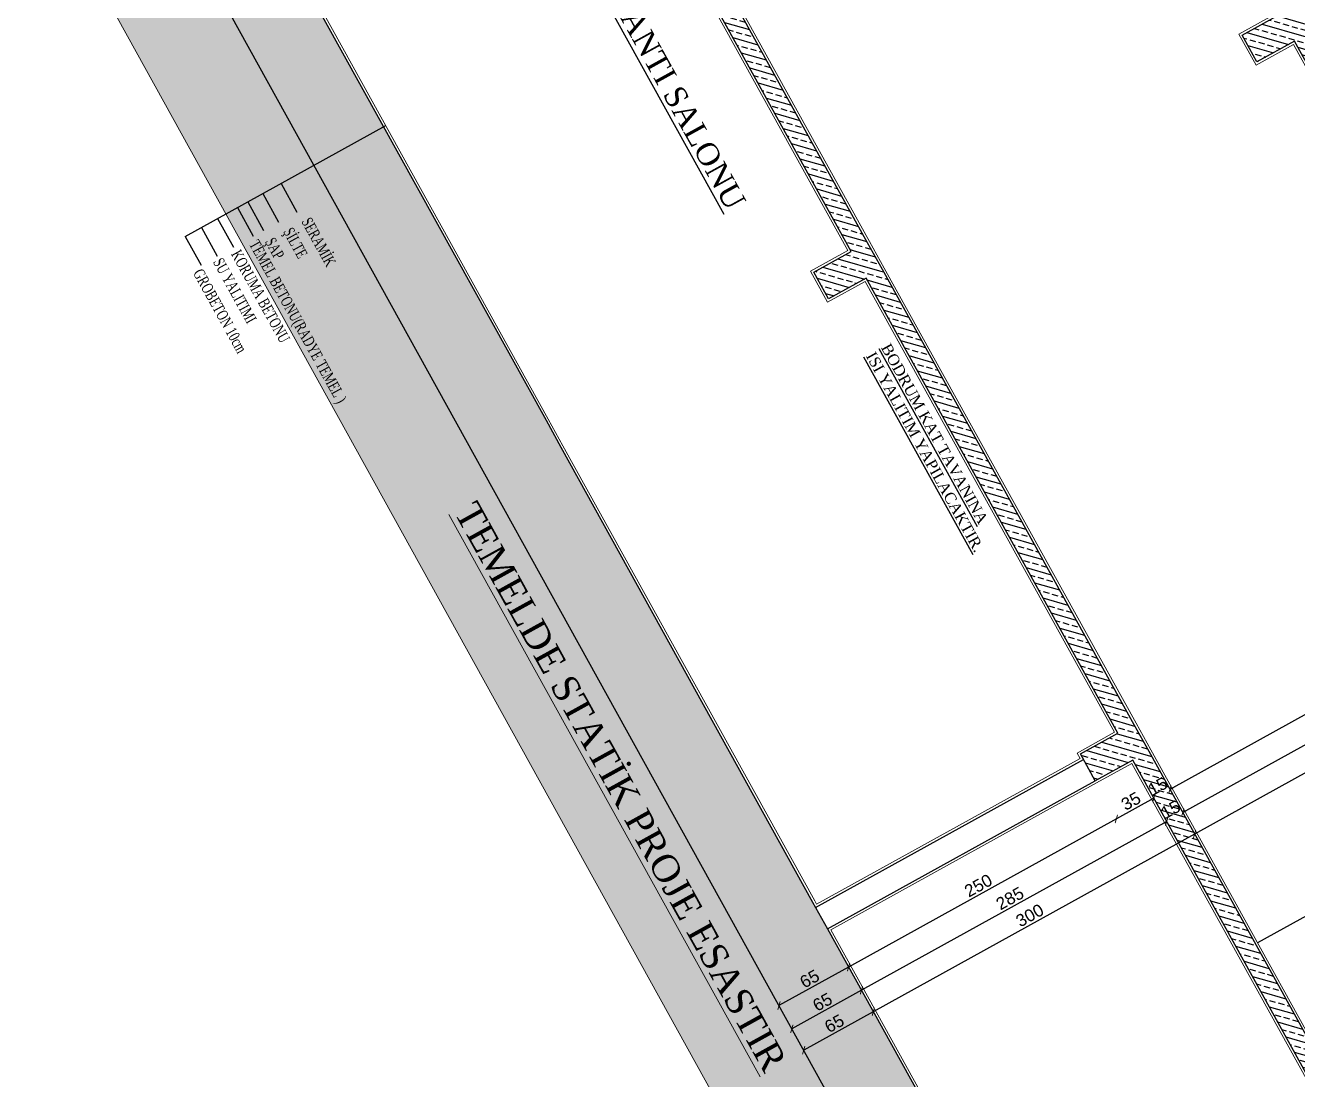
# Model space of a CAD drawing. Header units: millimetres. Extents: x 2232 to 85269, y -3593 to 5869.
# Drawn here: x 6008.8 to 6268.7, y -997.1 to -781.7 of the extents above; entities that cross this region are included whole.
import ezdxf

# ---------------------------------------------------------------- set-up
doc = ezdxf.new("R2010")
doc.units = ezdxf.units.MM
for name, color, linetype, lineweight in [('duvar', 232, 'Continuous', 30), ('Kiris', 7, 'Continuous', 30), ('sıva iç', 21, 'Continuous', 0), ('yazı', 11, 'Continuous', 20), ('ölçü iç', 170, 'Continuous', 9), ('ÖLÇÜ İÇ', 7, 'Continuous', 9)]:
    doc.layers.add(name, color=color, linetype=linetype, lineweight=lineweight)
for name, color, linetype in [('poz', 1, 'Continuous'), ('Standart', 7, 'Continuous'), ('Yazi', 7, 'Continuous')]:
    doc.layers.add(name, color=color, linetype=linetype)
doc.styles.get("Standard").update_dxf_attribs({"font": 'arial.ttf'})
doc.styles.add('Times roman', font='times.ttf')
doc.styles.add('UNIVCH', font='times.ttf', dxfattribs={"width": 0.7})
doc.dimstyles.new('zulay iç ölçü', dxfattribs={"dimtxt": 10, "dimasz": 5, "dimexe": 0.18, "dimexo": 0, "dimgap": 2, "dimtad": 3, "dimdec": 0, "dimzin": 0, "dimdsep": 46, "dimtxsty": 'Standard', "dimblk": 'ARCHTICK', "dimcen": 0.09, "dimse1": 1, "dimse2": 1, "dimadec": 0, "dimazin": 0, "dimtfac": 1, "dimtdec": 0, "dimtix": 1, "dimtofl": 0, "dimtmove": 0, "dimatfit": 3, "dimldrblk": 'ARCHTICK', "dimfxl": 1, "dimtolj": 1, "dimtzin": 0, "dimarcsym": 0})
pattern_1 = [(45, (0, 0), (-7.071068, 7.071068), []), (45, (7.071, 0), (-7.071068, 7.071068), [5, -2.5])]

# ---------------------------------------------------------------- blocks, each defined once
blk = doc.blocks.new('IDE830Entity146')
at = {"layer": 'Standart', "linetype": 'Continuous', "lineweight": -3}
h = blk.add_hatch(dxfattribs=at)
h.set_pattern_fill('ANSI33', color=171, scale=40, style=0)
h.set_pattern_definition(pattern_1)
h.paths.add_polyline_path([(975, 35), (550, 35), (550, 50), (975, 50)])
blk = doc.blocks.new('IDE830Entity147')
at = {"layer": 'Standart', "linetype": 'Continuous', "lineweight": -3}
h = blk.add_hatch(dxfattribs=at)
h.set_pattern_fill('ANSI33', color=171, scale=40, style=0)
h.set_pattern_definition(pattern_1)
h.paths.add_polyline_path([(1435, 35), (1000, 35), (1000, 50), (1435, 50)])
blk = doc.blocks.new('IDE830Entity152')
at = {"layer": 'Standart', "linetype": 'Continuous', "lineweight": -3}
h = blk.add_hatch(dxfattribs=at)
h.set_pattern_fill('ANSI33', color=171, scale=40, style=0)
h.set_pattern_definition(pattern_1)
h.paths.add_polyline_path([(525, 35), (25, 35), (25, 50), (525, 50)])
blk = doc.blocks.new('IDE830Entity158')
at = {"layer": 'Standart', "linetype": 'Continuous', "lineweight": -3}
h = blk.add_hatch(dxfattribs=at)
h.set_pattern_fill('ANSI33', color=171, scale=40, style=0)
h.set_pattern_definition(pattern_1)
h.paths.add_polyline_path([(1000, 0), (975, 0), (975, 50), (1000, 50)])
blk = doc.blocks.new('IDE830Entity159')
at = {"layer": 'Standart', "linetype": 'Continuous', "lineweight": -3}
h = blk.add_hatch(dxfattribs=at)
h.set_pattern_fill('ANSI33', color=171, scale=40, style=0)
h.set_pattern_definition(pattern_1)
h.paths.add_polyline_path([(550, 0), (525, 0), (525, 50), (550, 50)])
blk = doc.blocks.new('IDE830Entity161')
at = {"layer": 'Standart', "linetype": 'Continuous', "lineweight": -3}
h = blk.add_hatch(dxfattribs=at)
h.set_pattern_fill('ANSI33', color=171, scale=40, style=0)
h.set_pattern_definition(pattern_1)
h.paths.add_polyline_path([(3260, -315), (-50, -315), (-50, -250), (3260, -250)])
blk = doc.blocks.new('IDE830Entity418')
at = {"layer": 'Standart', "color": 159, "linetype": 'Continuous', "lineweight": -3}
blk.add_lwpolyline([(975, 35), (550, 35)], dxfattribs=at)
blk = doc.blocks.new('IDE830Entity419')
at = {"layer": 'Standart', "color": 159, "linetype": 'Continuous', "lineweight": -3}
blk.add_lwpolyline([(550, 50), (975, 50)], dxfattribs=at)
blk = doc.blocks.new('IDE830Entity420')
at = {"layer": 'Standart', "color": 159, "linetype": 'Continuous', "lineweight": -3}
blk.add_lwpolyline([(975, 50), (1000, 50)], dxfattribs=at)
blk = doc.blocks.new('IDE830Entity421')
at = {"layer": 'Standart', "color": 159, "linetype": 'Continuous', "lineweight": -3}
blk.add_lwpolyline([(1435, 35), (1000, 35)], dxfattribs=at)
blk = doc.blocks.new('IDE830Entity422')
at = {"layer": 'Standart', "color": 159, "linetype": 'Continuous', "lineweight": -3}
blk.add_lwpolyline([(1000, 50), (1435, 50)], dxfattribs=at)
blk = doc.blocks.new('IDE830Entity436')
at = {"layer": 'Standart', "color": 159, "linetype": 'Continuous', "lineweight": -3}
blk.add_lwpolyline([(525, 35), (25, 35)], dxfattribs=at)
blk = doc.blocks.new('IDE830Entity437')
at = {"layer": 'Standart', "color": 159, "linetype": 'Continuous', "lineweight": -3}
blk.add_lwpolyline([(25, 50), (525, 50)], dxfattribs=at)
blk = doc.blocks.new('IDE830Entity438')
at = {"layer": 'Standart', "color": 159, "linetype": 'Continuous', "lineweight": -3}
blk.add_lwpolyline([(525, 50), (550, 50)], dxfattribs=at)
blk = doc.blocks.new('IDE830Entity450')
at = {"layer": 'Standart', "color": 159, "linetype": 'Continuous', "lineweight": -3}
blk.add_lwpolyline([(975, 0), (975, 35)], dxfattribs=at)
blk = doc.blocks.new('IDE830Entity451')
at = {"layer": 'Standart', "color": 159, "linetype": 'Continuous', "lineweight": -3}
blk.add_lwpolyline([(1000, 0), (975, 0)], dxfattribs=at)
blk = doc.blocks.new('IDE830Entity452')
at = {"layer": 'Standart', "color": 159, "linetype": 'Continuous', "lineweight": -3}
blk.add_lwpolyline([(525, 0), (525, 35)], dxfattribs=at)
blk = doc.blocks.new('IDE830Entity453')
at = {"layer": 'Standart', "color": 159, "linetype": 'Continuous', "lineweight": -3}
blk.add_lwpolyline([(550, 0), (525, 0)], dxfattribs=at)
blk = doc.blocks.new('IDE830Entity477')
at = {"layer": 'Standart', "color": 159, "linetype": 'Continuous', "lineweight": -3}
blk.add_lwpolyline([(550, 35), (550, 0)], dxfattribs=at)
blk = doc.blocks.new('IDE830Entity478')
at = {"layer": 'Standart', "color": 159, "linetype": 'Continuous', "lineweight": -3}
blk.add_lwpolyline([(1000, 35), (1000, 0)], dxfattribs=at)
blk = doc.blocks.new('IDE830Entity485')
at = {"layer": 'Standart', "color": 159, "linetype": 'Continuous', "lineweight": -3}
blk.add_lwpolyline([(3260, -315), (-50, -315)], dxfattribs=at)
blk = doc.blocks.new('IDE830Entity705')
at = {"layer": 'Standart', "color": 159, "linetype": 'Continuous', "lineweight": -3}
blk.add_lwpolyline([(27, -250), (525, -250)], dxfattribs=at)
blk = doc.blocks.new('IDE830Entity706')
at = {"layer": 'Standart', "color": 159, "linetype": 'Continuous', "lineweight": -3}
blk.add_lwpolyline([(525, -250), (550, -250)], dxfattribs=at)
blk = doc.blocks.new('IDE830Entity707')
at = {"layer": 'Standart', "color": 159, "linetype": 'Continuous', "lineweight": -3}
blk.add_lwpolyline([(550, -250), (975, -250)], dxfattribs=at)
blk = doc.blocks.new('IDE830Entity708')
at = {"layer": 'Standart', "color": 159, "linetype": 'Continuous', "lineweight": -3}
blk.add_lwpolyline([(975, -250), (1000, -250)], dxfattribs=at)
blk = doc.blocks.new('IDE830Entity709')
at = {"layer": 'Standart', "color": 159, "linetype": 'Continuous', "lineweight": -3}
blk.add_lwpolyline([(1000, -250), (1435, -250)], dxfattribs=at)
blk = doc.blocks.new('IDE830Entity90')
at = {"layer": 'Standart', "linetype": 'Continuous', "lineweight": -3}
h = blk.add_hatch(dxfattribs=at)
h.set_pattern_fill('ANSI33', color=171, scale=40, style=0)
h.set_pattern_definition(pattern_1)
h.paths.add_polyline_path([(975, 1335), (550, 1335), (550, 1350), (975, 1350)])
blk = doc.blocks.new('IDE830Entity93')
at = {"layer": 'Standart', "linetype": 'Continuous', "lineweight": -3}
h = blk.add_hatch(dxfattribs=at)
h.set_pattern_fill('ANSI33', color=171, scale=40, style=0)
h.set_pattern_definition(pattern_1)
h.paths.add_polyline_path([(550, 1300), (525, 1300), (525, 1350), (550, 1350)])
blk = doc.blocks.new('IDE830Entity272')
at = {"layer": 'Standart', "color": 159, "linetype": 'Continuous', "lineweight": -3}
blk.add_lwpolyline([(975, 1335), (550, 1335)], dxfattribs=at)
blk = doc.blocks.new('IDE830Entity276')
at = {"layer": 'Standart', "color": 159, "linetype": 'Continuous', "lineweight": -3}
blk.add_lwpolyline([(525, 1300), (525, 1335)], dxfattribs=at)
blk = doc.blocks.new('IDE830Entity277')
at = {"layer": 'Standart', "color": 159, "linetype": 'Continuous', "lineweight": -3}
blk.add_lwpolyline([(550, 1300), (525, 1300)], dxfattribs=at)
blk = doc.blocks.new('IDE830Entity461')
at = {"layer": 'Standart', "color": 159, "linetype": 'Continuous', "lineweight": -3}
blk.add_lwpolyline([(550, 1335), (550, 1300)], dxfattribs=at)
blk = doc.blocks.new('tyutyu')
at = {"layer": 'Standart'}
for name, p in [('IDE830Entity93', (1027426.5, -398412)), ('IDE830Entity90', (1027426.5, -398412)), ('IDE830Entity276', (1027426.5, -398412)), ('IDE830Entity272', (1027426.5, -398412)), ('IDE830Entity461', (1027426.5, -398412)), ('IDE830Entity277', (1027426.5, -398412)), ('IDE830Entity152', (1027426.5, -397512)), ('IDE830Entity437', (1027426.5, -397512)), ('IDE830Entity159', (1027426.5, -397512)), ('IDE830Entity438', (1027426.5, -397512)), ('IDE830Entity146', (1027426.5, -397512)), ('IDE830Entity419', (1027426.5, -397512)), ('IDE830Entity158', (1027426.5, -397512)), ('IDE830Entity420', (1027426.5, -397512)), ('IDE830Entity147', (1027426.5, -397512)), ('IDE830Entity422', (1027426.5, -397512)), ('IDE830Entity436', (1027426.5, -397512)), ('IDE830Entity452', (1027426.5, -397512)), ('IDE830Entity418', (1027426.5, -397512)), ('IDE830Entity477', (1027426.5, -397512)), ('IDE830Entity450', (1027426.5, -397512)), ('IDE830Entity421', (1027426.5, -397512)), ('IDE830Entity478', (1027426.5, -397512)), ('IDE830Entity453', (1027426.5, -397512)), ('IDE830Entity451', (1027426.5, -397512)), ('IDE830Entity161', (1027426.5, -397512)), ('IDE830Entity705', (1027426.5, -397512)), ('IDE830Entity706', (1027426.5, -397512)), ('IDE830Entity707', (1027426.5, -397512)), ('IDE830Entity708', (1027426.5, -397512)), ('IDE830Entity709', (1027426.5, -397512)), ('IDE830Entity485', (1027426.5, -397512))]:
    blk.add_blockref(name, p, dxfattribs=at)
blk = doc.blocks.new('_ArchTick')
at = {"color": 0, "linetype": 'ByBlock', "const_width": 0.15}
blk.add_lwpolyline([(-0.5, -0.5), (0.5, 0.5)], dxfattribs=at)
blk = doc.blocks.new('*D2453')
at = {"layer": 'Defpoints', "color": 0, "transparency": 16777216}
for p in [(661246.2, -128078.5), (661246.2, -128143.5), (661246.2, -128143.5)]:
    blk.add_point(p, dxfattribs=at)
at = {"layer": 'ÖLÇÜ İÇ', "color": 0, "lineweight": -2, "transparency": 16777216}
blk.add_line((661246.2, -128078.5), (661246.2, -128143.5), dxfattribs=at)
at = {"layer": 'ÖLÇÜ İÇ', "color": 0, "lineweight": -2, "transparency": 16777216, "xscale": 5, "yscale": 5, "zscale": 5}
for p, rotation in [((661246.2, -128078.5), 90), ((661246.2, -128143.5), 270)]:
    blk.add_blockref('_ArchTick', p, dxfattribs=dict(at, rotation=rotation))
at = {"layer": 'ÖLÇÜ İÇ', "color": 0, "transparency": 16777216, "insert": (661239.2, -128111), "char_height": 10, "attachment_point": 5, "rotation": 90}
blk.add_mtext('\\A1;65', dxfattribs=at)
blk = doc.blocks.new('*D2466')
at = {"layer": 'Defpoints', "color": 0, "transparency": 16777216}
for p in [(661177.2, -127428.5), (661187, -127778.5), (661204.5, -127778.5)]:
    blk.add_point(p, dxfattribs=at)
at = {"layer": 'ÖLÇÜ İÇ', "color": 0, "lineweight": -2, "transparency": 16777216}
blk.add_line((661204.5, -127428.5), (661204.5, -127778.5), dxfattribs=at)
at = {"layer": 'ÖLÇÜ İÇ', "color": 0, "lineweight": -2, "transparency": 16777216, "xscale": 5, "yscale": 5, "zscale": 5}
for p, rotation in [((661204.5, -127428.5), 90), ((661204.5, -127778.5), 270)]:
    blk.add_blockref('_ArchTick', p, dxfattribs=dict(at, rotation=rotation))
at = {"layer": 'ÖLÇÜ İÇ', "color": 0, "transparency": 16777216, "insert": (661197.5, -127603.5), "char_height": 10, "attachment_point": 5, "rotation": 90}
blk.add_mtext('\\A1;350', dxfattribs=at)
blk = doc.blocks.new('*D2467')
at = {"layer": 'Defpoints', "color": 0, "transparency": 16777216}
for p in [(661246.2, -127378.5), (661246.2, -127778.5), (661246.2, -127778.5)]:
    blk.add_point(p, dxfattribs=at)
at = {"layer": 'ÖLÇÜ İÇ', "color": 0, "lineweight": -2, "transparency": 16777216}
blk.add_line((661246.2, -127378.5), (661246.2, -127778.5), dxfattribs=at)
at = {"layer": 'ÖLÇÜ İÇ', "color": 0, "lineweight": -2, "transparency": 16777216, "xscale": 5, "yscale": 5, "zscale": 5}
for p, rotation in [((661246.2, -127378.5), 90), ((661246.2, -127778.5), 270)]:
    blk.add_blockref('_ArchTick', p, dxfattribs=dict(at, rotation=rotation))
at = {"layer": 'ÖLÇÜ İÇ', "color": 0, "transparency": 16777216, "insert": (661239.2, -127578.5), "char_height": 10, "attachment_point": 5, "rotation": 90}
blk.add_mtext('\\A1;400', dxfattribs=at)
blk = doc.blocks.new('*D2469')
at = {"layer": 'Defpoints', "color": 0, "transparency": 16777216}
for p in [(661178.9, -127393.5), (661226.2, -127778.5), (661226.2, -127778.5)]:
    blk.add_point(p, dxfattribs=at)
at = {"layer": 'ÖLÇÜ İÇ', "color": 0, "lineweight": -2, "transparency": 16777216}
blk.add_line((661226.2, -127393.5), (661226.2, -127778.5), dxfattribs=at)
at = {"layer": 'ÖLÇÜ İÇ', "color": 0, "lineweight": -2, "transparency": 16777216, "xscale": 5, "yscale": 5, "zscale": 5}
for p, rotation in [((661226.2, -127393.5), 90), ((661226.2, -127778.5), 270)]:
    blk.add_blockref('_ArchTick', p, dxfattribs=dict(at, rotation=rotation))
at = {"layer": 'ÖLÇÜ İÇ', "color": 0, "transparency": 16777216, "insert": (661219.2, -127586), "char_height": 10, "attachment_point": 5, "rotation": 90}
blk.add_mtext('\\A1;385', dxfattribs=at)
blk = doc.blocks.new('*D2470')
at = {"layer": 'Defpoints', "color": 0, "transparency": 16777216}
for p in [(661197.5, -127778.5), (661197.5, -127793.5), (661204.5, -127793.5)]:
    blk.add_point(p, dxfattribs=at)
at = {"layer": 'ÖLÇÜ İÇ', "color": 0, "lineweight": -2, "transparency": 16777216}
for p, q in [((661204.5, -127778.5), (661204.5, -127773.5)), ((661204.5, -127793.5), (661204.5, -127798.5))]:
    blk.add_line(p, q, dxfattribs=at)
at = {"layer": 'ÖLÇÜ İÇ', "color": 0, "lineweight": -2, "transparency": 16777216, "xscale": 5, "yscale": 5, "zscale": 5}
for p, rotation in [((661204.5, -127778.5), 270), ((661204.5, -127793.5), 90)]:
    blk.add_blockref('_ArchTick', p, dxfattribs=dict(at, rotation=rotation))
at = {"layer": 'ÖLÇÜ İÇ', "color": 0, "transparency": 16777216, "insert": (661197.5, -127786), "char_height": 10, "attachment_point": 5, "rotation": 90}
blk.add_mtext('\\A1;15', dxfattribs=at)
blk = doc.blocks.new('*D2477')
at = {"layer": 'Defpoints', "color": 0, "transparency": 16777216}
for p in [(661204.5, -128078.5), (661204.5, -128143.5), (661204.5, -128143.5)]:
    blk.add_point(p, dxfattribs=at)
at = {"layer": 'ÖLÇÜ İÇ', "color": 0, "lineweight": -2, "transparency": 16777216}
blk.add_line((661204.5, -128078.5), (661204.5, -128143.5), dxfattribs=at)
at = {"layer": 'ÖLÇÜ İÇ', "color": 0, "lineweight": -2, "transparency": 16777216, "xscale": 5, "yscale": 5, "zscale": 5}
for p, rotation in [((661204.5, -128078.5), 90), ((661204.5, -128143.5), 270)]:
    blk.add_blockref('_ArchTick', p, dxfattribs=dict(at, rotation=rotation))
at = {"layer": 'ÖLÇÜ İÇ', "color": 0, "transparency": 16777216, "insert": (661197.5, -128111), "char_height": 10, "attachment_point": 5, "rotation": 90}
blk.add_mtext('\\A1;65', dxfattribs=at)
blk = doc.blocks.new('*D2471')
at = {"layer": 'Defpoints', "color": 0, "transparency": 16777216}
for p in [(661197.5, -127793.5), (661177.2, -127828.5), (661204.5, -127828.5)]:
    blk.add_point(p, dxfattribs=at)
at = {"layer": 'ÖLÇÜ İÇ', "color": 0, "lineweight": -2, "transparency": 16777216}
blk.add_line((661204.5, -127793.5), (661204.5, -127828.5), dxfattribs=at)
at = {"layer": 'ÖLÇÜ İÇ', "color": 0, "lineweight": -2, "transparency": 16777216, "xscale": 5, "yscale": 5, "zscale": 5}
for p, rotation in [((661204.5, -127793.5), 90), ((661204.5, -127828.5), 270)]:
    blk.add_blockref('_ArchTick', p, dxfattribs=dict(at, rotation=rotation))
at = {"layer": 'ÖLÇÜ İÇ', "color": 0, "transparency": 16777216, "insert": (661197.5, -127811), "char_height": 10, "attachment_point": 5, "rotation": 90}
blk.add_mtext('\\A1;35', dxfattribs=at)
blk = doc.blocks.new('*D2472')
at = {"layer": 'Defpoints', "color": 0, "transparency": 16777216}
for p in [(661177.2, -127828.5), (661187, -128078.5), (661204.5, -128078.5)]:
    blk.add_point(p, dxfattribs=at)
at = {"layer": 'ÖLÇÜ İÇ', "color": 0, "lineweight": -2, "transparency": 16777216}
blk.add_line((661204.5, -127828.5), (661204.5, -128078.5), dxfattribs=at)
at = {"layer": 'ÖLÇÜ İÇ', "color": 0, "lineweight": -2, "transparency": 16777216, "xscale": 5, "yscale": 5, "zscale": 5}
for p, rotation in [((661204.5, -127828.5), 90), ((661204.5, -128078.5), 270)]:
    blk.add_blockref('_ArchTick', p, dxfattribs=dict(at, rotation=rotation))
at = {"layer": 'ÖLÇÜ İÇ', "color": 0, "transparency": 16777216, "insert": (661197.5, -127953.5), "char_height": 10, "attachment_point": 5, "rotation": 90}
blk.add_mtext('\\A1;250', dxfattribs=at)
blk = doc.blocks.new('*D2473')
at = {"layer": 'Defpoints', "color": 0, "transparency": 16777216}
for p in [(661246.2, -127778.5), (661246.2, -128078.5), (661246.2, -128078.5)]:
    blk.add_point(p, dxfattribs=at)
at = {"layer": 'ÖLÇÜ İÇ', "color": 0, "lineweight": -2, "transparency": 16777216}
blk.add_line((661246.2, -127778.5), (661246.2, -128078.5), dxfattribs=at)
at = {"layer": 'ÖLÇÜ İÇ', "color": 0, "lineweight": -2, "transparency": 16777216, "xscale": 5, "yscale": 5, "zscale": 5}
for p, rotation in [((661246.2, -127778.5), 90), ((661246.2, -128078.5), 270)]:
    blk.add_blockref('_ArchTick', p, dxfattribs=dict(at, rotation=rotation))
at = {"layer": 'ÖLÇÜ İÇ', "color": 0, "transparency": 16777216, "insert": (661239.2, -127928.5), "char_height": 10, "attachment_point": 5, "rotation": 90}
blk.add_mtext('\\A1;300', dxfattribs=at)
blk = doc.blocks.new('*D2474')
at = {"layer": 'Defpoints', "color": 0, "transparency": 16777216}
for p in [(661221, -127778.5), (661178.9, -127793.5), (661226.2, -127793.5)]:
    blk.add_point(p, dxfattribs=at)
at = {"layer": 'ÖLÇÜ İÇ', "color": 0, "lineweight": -2, "transparency": 16777216}
for p, q in [((661226.2, -127778.5), (661226.2, -127773.5)), ((661226.2, -127793.5), (661226.2, -127798.5))]:
    blk.add_line(p, q, dxfattribs=at)
at = {"layer": 'ÖLÇÜ İÇ', "color": 0, "lineweight": -2, "transparency": 16777216, "xscale": 5, "yscale": 5, "zscale": 5}
for p, rotation in [((661226.2, -127778.5), 270), ((661226.2, -127793.5), 90)]:
    blk.add_blockref('_ArchTick', p, dxfattribs=dict(at, rotation=rotation))
at = {"layer": 'ÖLÇÜ İÇ', "color": 0, "transparency": 16777216, "insert": (661219.2, -127786), "char_height": 10, "attachment_point": 5, "rotation": 90}
blk.add_mtext('\\A1;15', dxfattribs=at)
blk = doc.blocks.new('*D2475')
at = {"layer": 'Defpoints', "color": 0, "transparency": 16777216}
for p in [(661178.9, -127793.5), (661226.2, -128078.5), (661226.2, -128078.5)]:
    blk.add_point(p, dxfattribs=at)
at = {"layer": 'ÖLÇÜ İÇ', "color": 0, "lineweight": -2, "transparency": 16777216}
blk.add_line((661226.2, -127793.5), (661226.2, -128078.5), dxfattribs=at)
at = {"layer": 'ÖLÇÜ İÇ', "color": 0, "lineweight": -2, "transparency": 16777216, "xscale": 5, "yscale": 5, "zscale": 5}
for p, rotation in [((661226.2, -127793.5), 90), ((661226.2, -128078.5), 270)]:
    blk.add_blockref('_ArchTick', p, dxfattribs=dict(at, rotation=rotation))
at = {"layer": 'ÖLÇÜ İÇ', "color": 0, "transparency": 16777216, "insert": (661219.2, -127936), "char_height": 10, "attachment_point": 5, "rotation": 90}
blk.add_mtext('\\A1;285', dxfattribs=at)
blk = doc.blocks.new('*D2476')
at = {"layer": 'Defpoints', "color": 0, "transparency": 16777216}
for p in [(661226.2, -128078.5), (661226.2, -128143.5), (661226.2, -128143.5)]:
    blk.add_point(p, dxfattribs=at)
at = {"layer": 'ÖLÇÜ İÇ', "color": 0, "lineweight": -2, "transparency": 16777216}
blk.add_line((661226.2, -128078.5), (661226.2, -128143.5), dxfattribs=at)
at = {"layer": 'ÖLÇÜ İÇ', "color": 0, "lineweight": -2, "transparency": 16777216, "xscale": 5, "yscale": 5, "zscale": 5}
for p, rotation in [((661226.2, -128078.5), 90), ((661226.2, -128143.5), 270)]:
    blk.add_blockref('_ArchTick', p, dxfattribs=dict(at, rotation=rotation))
at = {"layer": 'ÖLÇÜ İÇ', "color": 0, "transparency": 16777216, "insert": (661219.2, -128111), "char_height": 10, "attachment_point": 5, "rotation": 90}
blk.add_mtext('\\A1;65', dxfattribs=at)
blk = doc.blocks.new('DFGFDGHN')
at = {"layer": 'ÖLÇÜ İÇ'}
for base, p1, p2, picture, middle in [((661246.2, -127778.5), (661246.2, -127378.5), (661246.2, -127778.5), '*D2467', (661239.2, -127578.5)), ((661204.5, -127778.5), (661177.2, -127428.5), (661187, -127778.5), '*D2466', (661197.5, -127603.5)), ((661226.2, -127793.5), (661221, -127778.5), (661178.9, -127793.5), '*D2474', (661219.2, -127786)), ((661204.5, -127793.5), (661197.5, -127778.5), (661197.5, -127793.5), '*D2470', (661197.5, -127786)), ((661246.2, -128078.5), (661246.2, -127778.5), (661246.2, -128078.5), '*D2473', (661239.2, -127928.5)), ((661204.5, -127828.5), (661197.5, -127793.5), (661177.2, -127828.5), '*D2471', (661197.5, -127811)), ((661204.5, -128078.5), (661177.2, -127828.5), (661187, -128078.5), '*D2472', (661197.5, -127953.5)), ((661204.5, -128143.5), (661204.5, -128078.5), (661204.5, -128143.5), '*D2477', (661197.5, -128111)), ((661226.2, -128143.5), (661226.2, -128078.5), (661226.2, -128143.5), '*D2476', (661219.2, -128111)), ((661246.2, -128143.5), (661246.2, -128078.5), (661246.2, -128143.5), '*D2453', (661239.2, -128111))]:
    dim = blk.add_linear_dim(base=base, p1=p1, p2=p2, angle=90, dimstyle='zulay iç ölçü', dxfattribs=at)
    dim.commit()
    dim.dimension.update_dxf_attribs({"geometry": picture, "text_midpoint": middle})
for base, p1, p2, picture, middle in [((661226.2, -127778.5), (661178.9, -127393.5), (661226.2, -127778.5), '*D2469', (661219.2, -127586)), ((661226.2, -128078.5), (661178.9, -127793.5), (661226.2, -128078.5), '*D2475', (661219.2, -127936))]:
    dim = blk.add_linear_dim(base=base, p1=p1, p2=p2, angle=90, dimstyle='zulay iç ölçü', override={"dimtmove": 1}, dxfattribs=at)
    dim.commit()
    dim.dimension.update_dxf_attribs({"geometry": picture, "text_midpoint": middle})
blk = doc.blocks.new('TTRYRTY')
at = {"linetype": 'ByBlock', "ltscale": 50}
h = blk.add_hatch(dxfattribs=at)
h.set_pattern_fill('AR-CONC', color=252, scale=10, style=0)
h.set_pattern_definition([(50, (0, 0), (71.7260183, -6.2752135), [7.5, -82.5]), (355, (0, 0), (-13.8751334, 75.2192134), [6, -66]), (100.4514445, (5.98, -0.52), (57.8508847, 68.943999), [6.374019, -70.114211]), (46.1842, (0, 20), (106.724133, -16.551928), [11.25, -123.75]), (96.6356355, (8.89, 18.62), (93.4661946, 97.41186), [9.561034, -105.171376]), (351.184164, (0, 20), (93.4661945, 97.41186), [9, -99]), (21, (10, 15), (59.6907052, -40.261889), [7.5, -82.5]), (326, (10, 15), (24.331533, 72.5150045), [6, -66]), (71.451445, (14.974, 11.645), (84.0222377, 32.2531153), [6.374019, -70.114211]), (37.5, (0, 0), (1.21598553, 33.2893854), [0, -65.2, 0, -67, 0, -66.25]), (7.5, (0, 0), (26.3069537, 39.4411712), [0, -38.2, 0, -63.7, 0, -25.25]), (327.5, (-22.3, 0), (53.3822436, -2.2554872), [0, -25, 0, -78, 0, -103.5]), (317.5, (-32.3, 0), (58.318617, 10.0104982), [0, -32.5, 0, -51.8, 0, -73.5])])
h.paths.add_polyline_path([(1241684.9, -410783.1), (1241684.9, -410732), (1241660.6, -410732), (1241656.2, -410749.5), (1241631.2, -410749.5), (1241631.2, -410754.5), (1240121.2, -410754.5), (1240111.2, -410754.5), (1236801.2, -410754.5), (1236801.2, -410749.5), (1236776.2, -410749.5), (1236771.8, -410732), (1236749.6, -410732), (1236763.5, -410836.7), (1241679.6, -410836.7)])
h.paths.add_polyline_path([(1241721.6, -410409.5), (1241713.9, -410409.5), (1241581.2, -410409.5), (1241581.2, -410689.5), (1241583.2, -410689.5), (1241631.2, -410689.5), (1241671.2, -410689.5), (1241660.6, -410732), (1241684.9, -410732), (1241684.9, -410783.1)])
h.paths.add_polyline_path([(1236664.7, -410745.9), (1236918.1, -410745.9), (1236918.1, -410728.5), (1236664.7, -410728.5)], flags=9)
h.paths.add_polyline_path([(1241680.2, -410791.8), (1241784.2, -410791.8), (1241784.2, -410780.2), (1241680.2, -410780.2)], flags=9)
h.paths.add_polyline_path([(1241683.4, -410778.6), (1241781.5, -410778.6), (1241781.5, -410767.4), (1241683.4, -410767.4)], flags=9)
h.paths.add_polyline_path([(1236664.2, -410691.7), (1236897.7, -410691.7), (1236897.7, -410671.1), (1236664.2, -410671.1)], flags=9)
h.paths.add_polyline_path([(1236663.9, -410445.5), (1236880.9, -410445.5), (1236880.9, -410423.4), (1236663.9, -410423.4)], flags=9)
h.paths.add_polyline_path([(1236639.3, -410583.6), (1236934.3, -410583.6), (1236934.3, -410537), (1236639.3, -410537)], flags=9)
at = {"layer": 'duvar'}
for p, q in [((1237831.2, -410689.5), (1237831.2, -410439.5)), ((1237851.2, -410689.5), (1237851.2, -410439.5))]:
    blk.add_line(p, q, dxfattribs=at)
at = {"layer": 'poz'}
for p, q in [((1238031.4, -410298.5), (1238031.4, -410387.5)), ((1237102.1, -410874.8), (1237102.1, -410687.5)), ((1237102.1, -410785.3), (1237128.8, -410785.3)), ((1237102.1, -410802.3), (1237128.8, -410802.3)), ((1237102.1, -410816.4), (1237128.8, -410816.4)), ((1237102.1, -410826.1), (1237128.8, -410826.1)), ((1237102.1, -410844.6), (1237128.8, -410844.6)), ((1237102.1, -410859.7), (1237128.8, -410859.7)), ((1237102.1, -410874.8), (1237128.8, -410874.8))]:
    blk.add_line(p, q, dxfattribs=at)
at = {"layer": 'sıva iç'}
for points in [[(1238649.2, -410006.5), (1238313.2, -410006.5), (1238313.2, -410041.5), (1238284.2, -410041.5), (1238284.2, -410006.5), (1237853.2, -410006.5), (1237853.2, -410041.5), (1237824.2, -410041.5), (1237824.2, -410006.5), (1237403.2, -410006.5), (1237403.2, -410041.5), (1237374.2, -410041.5), (1237374.2, -410006.5), (1236878.2, -410006.5), (1236878.2, -410041.5), (1236873.2, -410041.5), (1236873.2, -410042.5), (1236873.2, -410387.5), (1236876.2, -410387.5), (1237376.2, -410387.5), (1237401.2, -410387.5), (1237826.2, -410387.5), (1237851.2, -410387.5), (1238286.2, -410387.5)], [(1236710.7, -410439.5), (1236763.5, -410836.7), (1241679.6, -410836.7), (1241721.6, -410409.5)]]:
    blk.add_lwpolyline(points, dxfattribs=at)
for points in [[(1237829.2, -410441.5), (1237824.2, -410441.5), (1237824.2, -410406.5), (1237403.2, -410406.5), (1237403.2, -410441.5), (1237374.2, -410441.5), (1237374.2, -410406.5), (1236878.2, -410406.5), (1236878.2, -410687.5), (1237376.2, -410687.5), (1237401.2, -410687.5), (1237826.2, -410687.5), (1237829.2, -410687.5)], [(1238649.2, -410439.5), (1238649.2, -410406.5), (1238313.2, -410406.5), (1238313.2, -410441.5), (1238284.2, -410441.5), (1238284.2, -410406.5), (1237853.2, -410406.5), (1237853.2, -410439.5), (1237853.2, -410687.5), (1238286.2, -410687.5), (1238649.2, -410687.5)]]:
    blk.add_lwpolyline(points, close=True, dxfattribs=at)
at = {"layer": 'Kiris'}
blk.add_blockref('tyutyu', (209424.7, -12927.5), dxfattribs=at)
at = {"layer": 'ölçü iç', "lineweight": 30}
blk.add_blockref('DFGFDGHN', (576682.4, -282611), dxfattribs=at)
at = {"layer": 'Yazi', "style": 'Times roman'}
for s, height, p in [('%%UBODRUM KAT TAVANINA', 8.996, (1237456.5, -410421.5)), ('%%UISI YALITIM YAPILACAKTIR.', 8.996, (1237456.5, -410435.6)), ('%%UTOPLANTI SALONU', 17.991, (1237049.3, -410477.4))]:
    blk.add_text(s, height=height, dxfattribs=at).set_placement(p)
at = {"layer": 'Yazi', "char_height": 6.998, "style": 'UNIVCH'}
for s, insert, width, attachment_point in [('{\\H1.3x;SERAMİK}', (1237137.2, -410776.9), 149.157, 1), ('{\\H1.3x;ŞİLTE}', (1237137.2, -410793.9), 149.157, 1), ('{\\H1.3x;ŞAP}', (1237137.2, -410810.9), 149.157, 1), ('{\\H1.3x;TEMEL BETONU(RADYE TEMEL ) }', (1237132.6, -410835.3), 238.54, 7), ('{\\fTimes New Roman|b0|i0|c162|p18;\\H1.3x;KORUMA BETONU}', (1237132.6, -410840), 121.526, 1), ('{\\fTimes New Roman|b0|i0|c162|p18;\\H1.3x;SU YALITIMI }', (1237131.2, -410856.1), 335.99, 1), ('{\\H1.3x;GROBETON 10cm}', (1237131.1, -410874.7), 121.526, 1)]:
    blk.add_mtext(s, dxfattribs=dict(at, insert=insert, width=width, attachment_point=attachment_point))
at = {"layer": 'yazı', "style": 'Times roman'}
blk.add_text('%%UTEMELDE STATİK PROJE ESASTIR', height=21.767, dxfattribs=at).set_placement((1237405.3, -410791.9))
blk = doc.blocks.new('RRRR')
at = {"layer": 'sıva iç', "rotation": 298.9508757840127}
blk.add_blockref('TTRYRTY', (892692.8, 843877.3), dxfattribs=at)

msp = doc.modelspace()

# ---------------------------------------------------------------- block references
at = {"layer": 'ÖLÇÜ İÇ', "xscale": 0.25, "yscale": 0.25, "zscale": 0.25}
msp.add_blockref('RRRR', (-276957.06, 108554.7), dxfattribs=at)

doc.saveas('drawing.dxf')
